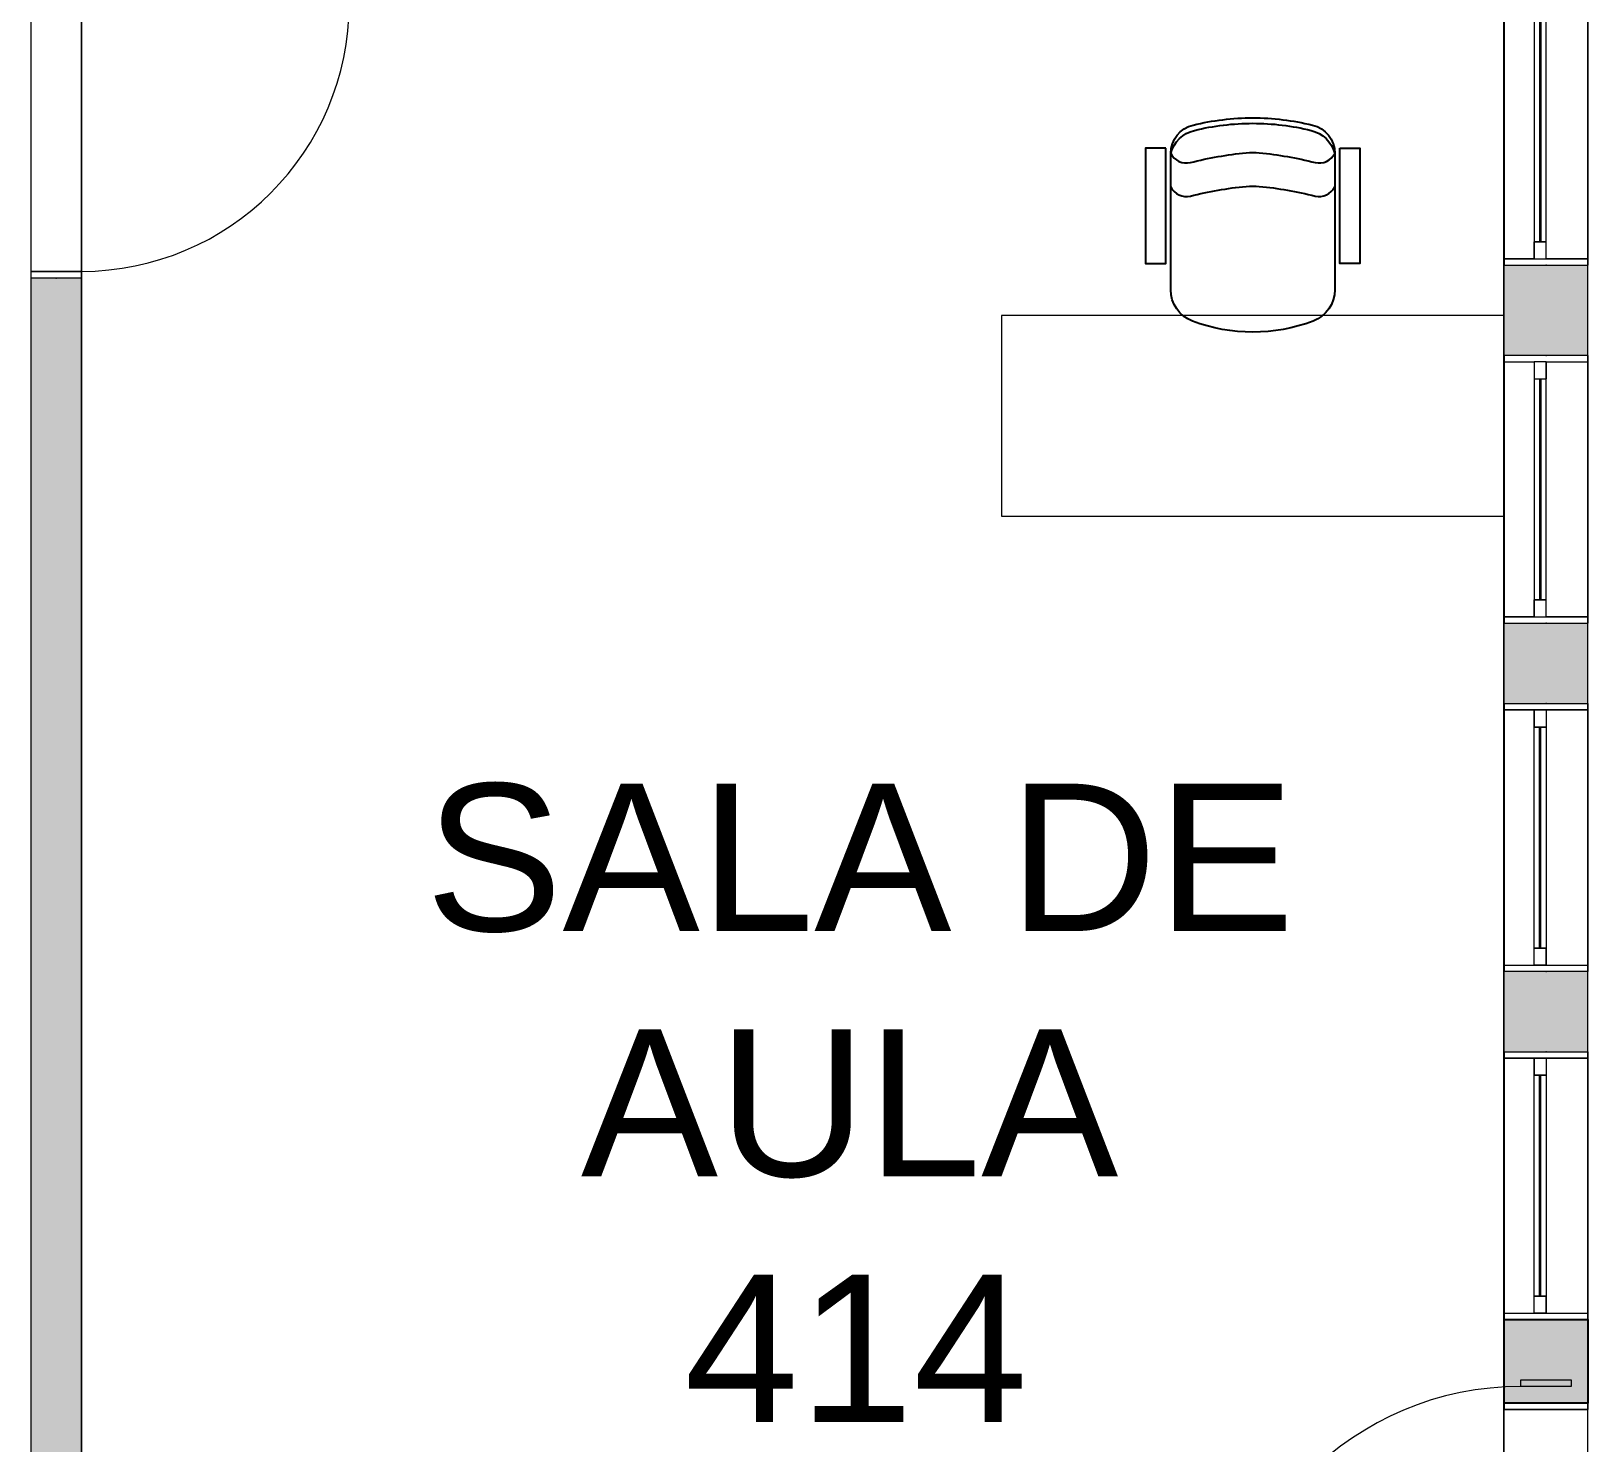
# Model space of a CAD drawing. Header units: metres. Extents: x 512 to 829, y -209 to 245.
# Drawn here: x 752.796 to 757.446, y -90.218 to -86 of the extents above; entities that cross this region are included whole.
import ezdxf

# ---------------------------------------------------------------- set-up
doc = ezdxf.new("R2010")
doc.units = ezdxf.units.M
doc.header["$LTSCALE"] = 0.508
doc.set_wipeout_variables(frame=1)
doc.header["$PDSIZE"] = -2
for name, color, linetype, lineweight in [('AMB-NOVOS', 10, 'Continuous', 15), ('CONTORNO', 7, 'Continuous', 15), ('None', 7, 'Continuous', 5), ('NãoImprimir', 7, 'Continuous', 5), ('Peitoris', 2, 'Continuous', 5), ('Telhado-Princ', 7, 'Continuous', 5)]:
    doc.layers.add(name, color=color, linetype=linetype, lineweight=lineweight)
doc.layers.add('ARQ-MOB', color=250, linetype='Continuous')
doc.layers.add('ARQ-MOB-CAD', color=250, linetype='Continuous')

# ---------------------------------------------------------------- blocks, each defined once
blk = doc.blocks.new('Grupo-1130')
at = {"color": 7, "linetype": 'Continuous', "lineweight": 5}
for points in [[(-0.4, 0.125), (-0.38095, 0.125), (-0.38095, -0.125), (-0.4, -0.125)], [(0.38095, 0.125), (0.4, 0.125), (0.4, -0.125), (0.38095, -0.125)]]:
    blk.add_wipeout(points, dxfattribs=at).dxf.layer = 'None'
at = {"layer": 'None', "color": 7, "linetype": 'Continuous', "lineweight": 5}
for points in [[(-0.4, 0.125), (-0.38095, 0.125), (-0.38095, -0.125), (-0.4, -0.125)], [(0.38095, 0.125), (0.4, 0.125), (0.4, -0.125), (0.38095, -0.125)]]:
    blk.add_lwpolyline(points, close=True, dxfattribs=at)
blk = doc.blocks.new('Grupo-1131')
at = {"layer": 'None', "color": 7}
blk.add_blockref('Grupo-1130', (0, 0), dxfattribs=at)
at = {"layer": 'None', "color": 7, "linetype": 'Continuous', "lineweight": 5}
for p, q in [((-0.4, 0.125), (-0.38095, 0.125)), ((-0.38095, 0.125), (-0.38095, -0.125)), ((0.4, 0.125), (0.38095, 0.125)), ((0.38095, 0.125), (0.38095, -0.125)), ((-0.4, -0.125), (-0.38095, -0.125)), ((0.4, -0.125), (0.38095, -0.125))]:
    blk.add_line(p, q, dxfattribs=at)
blk = doc.blocks.new('Grupo-1132')
at = {"layer": 'None', "color": 7, "linetype": 'Continuous', "lineweight": 5}
for p, q in [((-0.38095, 0.034925), (-0.38095, 0)), ((0.38095, 0.034925), (0.38095, 0))]:
    blk.add_line(p, q, dxfattribs=at)
blk = doc.blocks.new('Grupo-1133')
at = {"color": 7, "linetype": 'Continuous', "lineweight": 5}
for points in [[(-0.38095, 0.034925), (-0.33015, 0.034925), (-0.33015, 0), (-0.38095, 0)], [(0.33015, 0.034925), (0.38095, 0.034925), (0.38095, 0), (0.33015, 0)]]:
    blk.add_wipeout(points, dxfattribs=at).dxf.layer = 'None'
at = {"layer": 'None', "color": 7, "linetype": 'Continuous', "lineweight": 5}
for points in [[(-0.38095, 0.034925), (-0.33015, 0.034925), (-0.33015, 0), (-0.38095, 0)], [(0.33015, 0.034925), (0.38095, 0.034925), (0.38095, 0), (0.33015, 0)]]:
    blk.add_lwpolyline(points, close=True, dxfattribs=at)
blk = doc.blocks.new('Grupo-1134')
at = {"layer": 'None', "color": 7}
blk.add_blockref('Grupo-1132', (0, 0), dxfattribs=at)
at = {"color": 7, "linetype": 'Continuous', "lineweight": 5}
blk.add_wipeout([(-0.33015, 0.034925), (0.33015, 0.034925), (0.33015, 0), (-0.33015, 0)], dxfattribs=at).dxf.layer = 'None'
at = {"layer": 'None', "color": 7, "linetype": 'Continuous', "lineweight": 5}
blk.add_lwpolyline([(-0.33015, 0.034925), (0.33015, 0.034925), (0.33015, 0), (-0.33015, 0)], close=True, dxfattribs=at)
at = {"layer": 'None', "color": 7}
blk.add_blockref('Grupo-1133', (0, 0), dxfattribs=at)
at = {"layer": 'None', "color": 7, "linetype": 'Continuous', "lineweight": 5}
for p, q in [((-0.38095, 0.034925), (-0.33015, 0.034925)), ((-0.38095, 0), (-0.33015, 0)), ((-0.33015, 0.034925), (-0.33015, 0)), ((0.38095, 0.034925), (0.33015, 0.034925)), ((0.33015, 0.034925), (0.33015, 0)), ((0.38095, 0), (0.33015, 0))]:
    blk.add_line(p, q, dxfattribs=at)
blk = doc.blocks.new('Grupo-1135')
at = {"color": 7, "linetype": 'Continuous', "lineweight": 9}
blk.add_wipeout([(-0.3301, 0.0181), (0.3301, 0.0181), (0.3301, 0.0168), (-0.3301, 0.0168)], dxfattribs=at).dxf.layer = 'None'
blk = doc.blocks.new('Grupo-1136')
at = {"layer": 'None', "color": 7}
blk.add_blockref('Grupo-1135', (0, 0), dxfattribs=at)
at = {"layer": 'None', "color": 7, "linetype": 'Continuous', "lineweight": 25}
for p, q in [((-0.3301, 0.0181), (0.3301, 0.0181)), ((-0.3301, 0.0168), (0.3301, 0.0168))]:
    blk.add_line(p, q, dxfattribs=at)
blk = doc.blocks.new('Grupo-1137')
at = {"layer": 'None', "color": 7, "linetype": 'Continuous', "lineweight": 20}
for p, q in [((0.4, 0.125), (-0.4, 0.125)), ((0.4, -0.125), (-0.4, -0.125))]:
    blk.add_line(p, q, dxfattribs=at)
blk = doc.blocks.new('Window (2D)-115')
at = {"color": 7, "linetype": 'Continuous', "lineweight": 5}
blk.add_wipeout([(-0.4, 0.125), (0.4, 0.125), (0.4, -0.125), (-0.4, -0.125)], dxfattribs=at).dxf.layer = 'None'
at = {"layer": 'None', "color": 7}
blk.add_blockref('Grupo-1131', (0, 0), dxfattribs=at)
at = {"layer": 'None', "color": 7, "linetype": 'Continuous', "lineweight": 5}
for p, q in [((-0.4, 0.125), (0.4, 0.125)), ((-0.4, -0.125), (0.4, -0.125))]:
    blk.add_line(p, q, dxfattribs=at)
at = {"layer": 'NãoImprimir', "linetype": 'Continuous'}
for p in [(-0.4, 0), (0.4, 0)]:
    blk.add_point(p, dxfattribs=at)
at = {"layer": 'Peitoris'}
blk.add_blockref('Grupo-1134', (0, 0), dxfattribs=at)
blk.add_blockref('Grupo-1136', (0, 0), dxfattribs=at)
at = {"layer": 'Telhado-Princ'}
blk.add_blockref('Grupo-1137', (0, 0), dxfattribs=at)
blk = doc.blocks.new('Grupo-1138')
at = {"color": 7, "linetype": 'Continuous', "lineweight": 5}
for points in [[(-0.4, 0.125), (-0.38095, 0.125), (-0.38095, -0.125), (-0.4, -0.125)], [(0.38095, 0.125), (0.4, 0.125), (0.4, -0.125), (0.38095, -0.125)]]:
    blk.add_wipeout(points, dxfattribs=at).dxf.layer = 'None'
at = {"layer": 'None', "color": 7, "linetype": 'Continuous', "lineweight": 5}
for points in [[(-0.4, 0.125), (-0.38095, 0.125), (-0.38095, -0.125), (-0.4, -0.125)], [(0.38095, 0.125), (0.4, 0.125), (0.4, -0.125), (0.38095, -0.125)]]:
    blk.add_lwpolyline(points, close=True, dxfattribs=at)
blk = doc.blocks.new('Grupo-1139')
at = {"layer": 'None', "color": 7}
blk.add_blockref('Grupo-1138', (0, 0), dxfattribs=at)
at = {"layer": 'None', "color": 7, "linetype": 'Continuous', "lineweight": 5}
for p, q in [((-0.4, 0.125), (-0.38095, 0.125)), ((-0.38095, 0.125), (-0.38095, -0.125)), ((0.4, 0.125), (0.38095, 0.125)), ((0.38095, 0.125), (0.38095, -0.125)), ((-0.4, -0.125), (-0.38095, -0.125)), ((0.4, -0.125), (0.38095, -0.125))]:
    blk.add_line(p, q, dxfattribs=at)
blk = doc.blocks.new('Grupo-1140')
at = {"layer": 'None', "color": 7, "linetype": 'Continuous', "lineweight": 5}
for p, q in [((-0.38095, 0.034925), (-0.38095, 0)), ((0.38095, 0.034925), (0.38095, 0))]:
    blk.add_line(p, q, dxfattribs=at)
blk = doc.blocks.new('Grupo-1141')
at = {"color": 7, "linetype": 'Continuous', "lineweight": 5}
for points in [[(-0.38095, 0.034925), (-0.33015, 0.034925), (-0.33015, 0), (-0.38095, 0)], [(0.33015, 0.034925), (0.38095, 0.034925), (0.38095, 0), (0.33015, 0)]]:
    blk.add_wipeout(points, dxfattribs=at).dxf.layer = 'None'
at = {"layer": 'None', "color": 7, "linetype": 'Continuous', "lineweight": 5}
for points in [[(-0.38095, 0.034925), (-0.33015, 0.034925), (-0.33015, 0), (-0.38095, 0)], [(0.33015, 0.034925), (0.38095, 0.034925), (0.38095, 0), (0.33015, 0)]]:
    blk.add_lwpolyline(points, close=True, dxfattribs=at)
blk = doc.blocks.new('Grupo-1142')
at = {"layer": 'None', "color": 7}
blk.add_blockref('Grupo-1140', (0, 0), dxfattribs=at)
at = {"color": 7, "linetype": 'Continuous', "lineweight": 5}
blk.add_wipeout([(-0.33015, 0.034925), (0.33015, 0.034925), (0.33015, 0), (-0.33015, 0)], dxfattribs=at).dxf.layer = 'None'
at = {"layer": 'None', "color": 7, "linetype": 'Continuous', "lineweight": 5}
blk.add_lwpolyline([(-0.33015, 0.034925), (0.33015, 0.034925), (0.33015, 0), (-0.33015, 0)], close=True, dxfattribs=at)
at = {"layer": 'None', "color": 7}
blk.add_blockref('Grupo-1141', (0, 0), dxfattribs=at)
at = {"layer": 'None', "color": 7, "linetype": 'Continuous', "lineweight": 5}
for p, q in [((-0.38095, 0.034925), (-0.33015, 0.034925)), ((-0.38095, 0), (-0.33015, 0)), ((-0.33015, 0.034925), (-0.33015, 0)), ((0.38095, 0.034925), (0.33015, 0.034925)), ((0.33015, 0.034925), (0.33015, 0)), ((0.38095, 0), (0.33015, 0))]:
    blk.add_line(p, q, dxfattribs=at)
blk = doc.blocks.new('Grupo-1143')
at = {"color": 7, "linetype": 'Continuous', "lineweight": 9}
blk.add_wipeout([(-0.3301, 0.0181), (0.3301, 0.0181), (0.3301, 0.0168), (-0.3301, 0.0168)], dxfattribs=at).dxf.layer = 'None'
blk = doc.blocks.new('Grupo-1144')
at = {"layer": 'None', "color": 7}
blk.add_blockref('Grupo-1143', (0, 0), dxfattribs=at)
at = {"layer": 'None', "color": 7, "linetype": 'Continuous', "lineweight": 25}
for p, q in [((-0.3301, 0.0181), (0.3301, 0.0181)), ((-0.3301, 0.0168), (0.3301, 0.0168))]:
    blk.add_line(p, q, dxfattribs=at)
blk = doc.blocks.new('Grupo-1145')
at = {"layer": 'None', "color": 7, "linetype": 'Continuous', "lineweight": 20}
for p, q in [((0.4, 0.125), (-0.4, 0.125)), ((0.4, -0.125), (-0.4, -0.125))]:
    blk.add_line(p, q, dxfattribs=at)
blk = doc.blocks.new('Window (2D)-116')
at = {"color": 7, "linetype": 'Continuous', "lineweight": 5}
blk.add_wipeout([(-0.4, 0.125), (0.4, 0.125), (0.4, -0.125), (-0.4, -0.125)], dxfattribs=at).dxf.layer = 'None'
at = {"layer": 'None', "color": 7}
blk.add_blockref('Grupo-1139', (0, 0), dxfattribs=at)
at = {"layer": 'None', "color": 7, "linetype": 'Continuous', "lineweight": 5}
for p, q in [((-0.4, 0.125), (0.4, 0.125)), ((-0.4, -0.125), (0.4, -0.125))]:
    blk.add_line(p, q, dxfattribs=at)
at = {"layer": 'NãoImprimir', "linetype": 'Continuous'}
for p in [(-0.4, 0), (0.4, 0)]:
    blk.add_point(p, dxfattribs=at)
at = {"layer": 'Peitoris'}
blk.add_blockref('Grupo-1142', (0, 0), dxfattribs=at)
blk.add_blockref('Grupo-1144', (0, 0), dxfattribs=at)
at = {"layer": 'Telhado-Princ'}
blk.add_blockref('Grupo-1145', (0, 0), dxfattribs=at)
blk = doc.blocks.new('Grupo-1146')
at = {"color": 7, "linetype": 'Continuous', "lineweight": 5}
for points in [[(-0.4, 0.125), (-0.38095, 0.125), (-0.38095, -0.125), (-0.4, -0.125)], [(0.38095, 0.125), (0.4, 0.125), (0.4, -0.125), (0.38095, -0.125)]]:
    blk.add_wipeout(points, dxfattribs=at).dxf.layer = 'None'
at = {"layer": 'None', "color": 7, "linetype": 'Continuous', "lineweight": 5}
for points in [[(-0.4, 0.125), (-0.38095, 0.125), (-0.38095, -0.125), (-0.4, -0.125)], [(0.38095, 0.125), (0.4, 0.125), (0.4, -0.125), (0.38095, -0.125)]]:
    blk.add_lwpolyline(points, close=True, dxfattribs=at)
blk = doc.blocks.new('Grupo-1147')
at = {"layer": 'None', "color": 7}
blk.add_blockref('Grupo-1146', (0, 0), dxfattribs=at)
at = {"layer": 'None', "color": 7, "linetype": 'Continuous', "lineweight": 5}
for p, q in [((-0.4, 0.125), (-0.38095, 0.125)), ((-0.38095, 0.125), (-0.38095, -0.125)), ((0.4, 0.125), (0.38095, 0.125)), ((0.38095, 0.125), (0.38095, -0.125)), ((-0.4, -0.125), (-0.38095, -0.125)), ((0.4, -0.125), (0.38095, -0.125))]:
    blk.add_line(p, q, dxfattribs=at)
blk = doc.blocks.new('Grupo-1148')
at = {"layer": 'None', "color": 7, "linetype": 'Continuous', "lineweight": 5}
for p, q in [((-0.38095, 0.034925), (-0.38095, 0)), ((0.38095, 0.034925), (0.38095, 0))]:
    blk.add_line(p, q, dxfattribs=at)
blk = doc.blocks.new('Grupo-1149')
at = {"color": 7, "linetype": 'Continuous', "lineweight": 5}
for points in [[(-0.38095, 0.034925), (-0.33015, 0.034925), (-0.33015, 0), (-0.38095, 0)], [(0.33015, 0.034925), (0.38095, 0.034925), (0.38095, 0), (0.33015, 0)]]:
    blk.add_wipeout(points, dxfattribs=at).dxf.layer = 'None'
at = {"layer": 'None', "color": 7, "linetype": 'Continuous', "lineweight": 5}
for points in [[(-0.38095, 0.034925), (-0.33015, 0.034925), (-0.33015, 0), (-0.38095, 0)], [(0.33015, 0.034925), (0.38095, 0.034925), (0.38095, 0), (0.33015, 0)]]:
    blk.add_lwpolyline(points, close=True, dxfattribs=at)
blk = doc.blocks.new('Grupo-1150')
at = {"layer": 'None', "color": 7}
blk.add_blockref('Grupo-1148', (0, 0), dxfattribs=at)
at = {"color": 7, "linetype": 'Continuous', "lineweight": 5}
blk.add_wipeout([(-0.33015, 0.034925), (0.33015, 0.034925), (0.33015, 0), (-0.33015, 0)], dxfattribs=at).dxf.layer = 'None'
at = {"layer": 'None', "color": 7, "linetype": 'Continuous', "lineweight": 5}
blk.add_lwpolyline([(-0.33015, 0.034925), (0.33015, 0.034925), (0.33015, 0), (-0.33015, 0)], close=True, dxfattribs=at)
at = {"layer": 'None', "color": 7}
blk.add_blockref('Grupo-1149', (0, 0), dxfattribs=at)
at = {"layer": 'None', "color": 7, "linetype": 'Continuous', "lineweight": 5}
for p, q in [((-0.38095, 0.034925), (-0.33015, 0.034925)), ((-0.38095, 0), (-0.33015, 0)), ((-0.33015, 0.034925), (-0.33015, 0)), ((0.38095, 0.034925), (0.33015, 0.034925)), ((0.33015, 0.034925), (0.33015, 0)), ((0.38095, 0), (0.33015, 0))]:
    blk.add_line(p, q, dxfattribs=at)
blk = doc.blocks.new('Grupo-1151')
at = {"color": 7, "linetype": 'Continuous', "lineweight": 9}
blk.add_wipeout([(-0.3301, 0.0181), (0.3301, 0.0181), (0.3301, 0.0168), (-0.3301, 0.0168)], dxfattribs=at).dxf.layer = 'None'
blk = doc.blocks.new('Grupo-1152')
at = {"layer": 'None', "color": 7}
blk.add_blockref('Grupo-1151', (0, 0), dxfattribs=at)
at = {"layer": 'None', "color": 7, "linetype": 'Continuous', "lineweight": 25}
for p, q in [((-0.3301, 0.0181), (0.3301, 0.0181)), ((-0.3301, 0.0168), (0.3301, 0.0168))]:
    blk.add_line(p, q, dxfattribs=at)
blk = doc.blocks.new('Grupo-1153')
at = {"layer": 'None', "color": 7, "linetype": 'Continuous', "lineweight": 20}
for p, q in [((0.4, 0.125), (-0.4, 0.125)), ((0.4, -0.125), (-0.4, -0.125))]:
    blk.add_line(p, q, dxfattribs=at)
blk = doc.blocks.new('Window (2D)-117')
at = {"color": 7, "linetype": 'Continuous', "lineweight": 5}
blk.add_wipeout([(-0.4, 0.125), (0.4, 0.125), (0.4, -0.125), (-0.4, -0.125)], dxfattribs=at).dxf.layer = 'None'
at = {"layer": 'None', "color": 7}
blk.add_blockref('Grupo-1147', (0, 0), dxfattribs=at)
at = {"layer": 'None', "color": 7, "linetype": 'Continuous', "lineweight": 5}
for p, q in [((-0.4, 0.125), (0.4, 0.125)), ((-0.4, -0.125), (0.4, -0.125))]:
    blk.add_line(p, q, dxfattribs=at)
at = {"layer": 'NãoImprimir', "linetype": 'Continuous'}
for p in [(-0.4, 0), (0.4, 0)]:
    blk.add_point(p, dxfattribs=at)
at = {"layer": 'Peitoris'}
blk.add_blockref('Grupo-1150', (0, 0), dxfattribs=at)
blk.add_blockref('Grupo-1152', (0, 0), dxfattribs=at)
at = {"layer": 'Telhado-Princ'}
blk.add_blockref('Grupo-1153', (0, 0), dxfattribs=at)
blk = doc.blocks.new('Grupo-1154')
at = {"color": 7, "linetype": 'Continuous', "lineweight": 5}
for points in [[(-0.4, 0.125), (-0.38095, 0.125), (-0.38095, -0.125), (-0.4, -0.125)], [(0.38095, 0.125), (0.4, 0.125), (0.4, -0.125), (0.38095, -0.125)]]:
    blk.add_wipeout(points, dxfattribs=at).dxf.layer = 'None'
at = {"layer": 'None', "color": 7, "linetype": 'Continuous', "lineweight": 5}
for points in [[(-0.4, 0.125), (-0.38095, 0.125), (-0.38095, -0.125), (-0.4, -0.125)], [(0.38095, 0.125), (0.4, 0.125), (0.4, -0.125), (0.38095, -0.125)]]:
    blk.add_lwpolyline(points, close=True, dxfattribs=at)
blk = doc.blocks.new('Grupo-1155')
at = {"layer": 'None', "color": 7}
blk.add_blockref('Grupo-1154', (0, 0), dxfattribs=at)
at = {"layer": 'None', "color": 7, "linetype": 'Continuous', "lineweight": 5}
for p, q in [((-0.4, 0.125), (-0.38095, 0.125)), ((-0.38095, 0.125), (-0.38095, -0.125)), ((0.4, 0.125), (0.38095, 0.125)), ((0.38095, 0.125), (0.38095, -0.125)), ((-0.4, -0.125), (-0.38095, -0.125)), ((0.4, -0.125), (0.38095, -0.125))]:
    blk.add_line(p, q, dxfattribs=at)
blk = doc.blocks.new('Grupo-1156')
at = {"layer": 'None', "color": 7, "linetype": 'Continuous', "lineweight": 5}
for p, q in [((-0.38095, 0.034925), (-0.38095, 0)), ((0.38095, 0.034925), (0.38095, 0))]:
    blk.add_line(p, q, dxfattribs=at)
blk = doc.blocks.new('Grupo-1157')
at = {"color": 7, "linetype": 'Continuous', "lineweight": 5}
for points in [[(-0.38095, 0.034925), (-0.33015, 0.034925), (-0.33015, 0), (-0.38095, 0)], [(0.33015, 0.034925), (0.38095, 0.034925), (0.38095, 0), (0.33015, 0)]]:
    blk.add_wipeout(points, dxfattribs=at).dxf.layer = 'None'
at = {"layer": 'None', "color": 7, "linetype": 'Continuous', "lineweight": 5}
for points in [[(-0.38095, 0.034925), (-0.33015, 0.034925), (-0.33015, 0), (-0.38095, 0)], [(0.33015, 0.034925), (0.38095, 0.034925), (0.38095, 0), (0.33015, 0)]]:
    blk.add_lwpolyline(points, close=True, dxfattribs=at)
blk = doc.blocks.new('Grupo-1158')
at = {"layer": 'None', "color": 7}
blk.add_blockref('Grupo-1156', (0, 0), dxfattribs=at)
at = {"color": 7, "linetype": 'Continuous', "lineweight": 5}
blk.add_wipeout([(-0.33015, 0.034925), (0.33015, 0.034925), (0.33015, 0), (-0.33015, 0)], dxfattribs=at).dxf.layer = 'None'
at = {"layer": 'None', "color": 7, "linetype": 'Continuous', "lineweight": 5}
blk.add_lwpolyline([(-0.33015, 0.034925), (0.33015, 0.034925), (0.33015, 0), (-0.33015, 0)], close=True, dxfattribs=at)
at = {"layer": 'None', "color": 7}
blk.add_blockref('Grupo-1157', (0, 0), dxfattribs=at)
at = {"layer": 'None', "color": 7, "linetype": 'Continuous', "lineweight": 5}
for p, q in [((-0.38095, 0.034925), (-0.33015, 0.034925)), ((-0.38095, 0), (-0.33015, 0)), ((-0.33015, 0.034925), (-0.33015, 0)), ((0.38095, 0.034925), (0.33015, 0.034925)), ((0.33015, 0.034925), (0.33015, 0)), ((0.38095, 0), (0.33015, 0))]:
    blk.add_line(p, q, dxfattribs=at)
blk = doc.blocks.new('Grupo-1159')
at = {"color": 7, "linetype": 'Continuous', "lineweight": 9}
blk.add_wipeout([(-0.3301, 0.0181), (0.3301, 0.0181), (0.3301, 0.0168), (-0.3301, 0.0168)], dxfattribs=at).dxf.layer = 'None'
blk = doc.blocks.new('Grupo-1160')
at = {"layer": 'None', "color": 7}
blk.add_blockref('Grupo-1159', (0, 0), dxfattribs=at)
at = {"layer": 'None', "color": 7, "linetype": 'Continuous', "lineweight": 25}
for p, q in [((-0.3301, 0.0181), (0.3301, 0.0181)), ((-0.3301, 0.0168), (0.3301, 0.0168))]:
    blk.add_line(p, q, dxfattribs=at)
blk = doc.blocks.new('Grupo-1161')
at = {"layer": 'None', "color": 7, "linetype": 'Continuous', "lineweight": 20}
for p, q in [((0.4, 0.125), (-0.4, 0.125)), ((0.4, -0.125), (-0.4, -0.125))]:
    blk.add_line(p, q, dxfattribs=at)
blk = doc.blocks.new('Window (2D)-118')
at = {"color": 7, "linetype": 'Continuous', "lineweight": 5}
blk.add_wipeout([(-0.4, 0.125), (0.4, 0.125), (0.4, -0.125), (-0.4, -0.125)], dxfattribs=at).dxf.layer = 'None'
at = {"layer": 'None', "color": 7}
blk.add_blockref('Grupo-1155', (0, 0), dxfattribs=at)
at = {"layer": 'None', "color": 7, "linetype": 'Continuous', "lineweight": 5}
for p, q in [((-0.4, 0.125), (0.4, 0.125)), ((-0.4, -0.125), (0.4, -0.125))]:
    blk.add_line(p, q, dxfattribs=at)
at = {"layer": 'NãoImprimir', "linetype": 'Continuous'}
for p in [(-0.4, 0), (0.4, 0)]:
    blk.add_point(p, dxfattribs=at)
at = {"layer": 'Peitoris'}
blk.add_blockref('Grupo-1158', (0, 0), dxfattribs=at)
blk.add_blockref('Grupo-1160', (0, 0), dxfattribs=at)
at = {"layer": 'Telhado-Princ'}
blk.add_blockref('Grupo-1161', (0, 0), dxfattribs=at)
blk = doc.blocks.new('Grupo-1162')
at = {"color": 7, "linetype": 'Continuous', "lineweight": 5}
for points in [[(-0.4, 0.125), (-0.38095, 0.125), (-0.38095, -0.125), (-0.4, -0.125)], [(0.38095, 0.125), (0.4, 0.125), (0.4, -0.125), (0.38095, -0.125)]]:
    blk.add_wipeout(points, dxfattribs=at).dxf.layer = 'None'
at = {"layer": 'None', "color": 7, "linetype": 'Continuous', "lineweight": 5}
for points in [[(-0.4, 0.125), (-0.38095, 0.125), (-0.38095, -0.125), (-0.4, -0.125)], [(0.38095, 0.125), (0.4, 0.125), (0.4, -0.125), (0.38095, -0.125)]]:
    blk.add_lwpolyline(points, close=True, dxfattribs=at)
blk = doc.blocks.new('Grupo-1163')
at = {"layer": 'None', "color": 7}
blk.add_blockref('Grupo-1162', (0, 0), dxfattribs=at)
at = {"layer": 'None', "color": 7, "linetype": 'Continuous', "lineweight": 5}
for p, q in [((-0.4, 0.125), (-0.38095, 0.125)), ((-0.38095, 0.125), (-0.38095, -0.125)), ((0.4, 0.125), (0.38095, 0.125)), ((0.38095, 0.125), (0.38095, -0.125)), ((-0.4, -0.125), (-0.38095, -0.125)), ((0.4, -0.125), (0.38095, -0.125))]:
    blk.add_line(p, q, dxfattribs=at)
blk = doc.blocks.new('Grupo-1166')
at = {"layer": 'CONTORNO', "color": 7, "linetype": 'Continuous', "lineweight": 5}
for points in [[(-0.47, 0.075), (-0.45, 0.075), (-0.45, -0.075), (-0.47, -0.075)], [(0.45, 0.075), (0.47, 0.075), (0.47, -0.075), (0.45, -0.075)]]:
    blk.add_lwpolyline(points, close=True, dxfattribs=at)
blk = doc.blocks.new('Grupo-1168')
at = {"layer": 'CONTORNO', "color": 7, "linetype": 'Continuous', "lineweight": 5}
blk.add_arc((-0.45, 0.075), 0.9, 0, 90, dxfattribs=at)
blk = doc.blocks.new('Grupo-1169')
at = {"layer": 'CONTORNO', "color": 7, "linetype": 'Continuous', "lineweight": 5}
blk.add_lwpolyline([(-0.45, 0.075), (-0.45, 0.975), (-0.415, 0.975), (-0.415, 0.075)], close=True, dxfattribs=at)
blk = doc.blocks.new('Window (2D)-119')
at = {"color": 7, "linetype": 'Continuous', "lineweight": 5}
blk.add_wipeout([(-0.4, 0.125), (0.4, 0.125), (0.4, -0.125), (-0.4, -0.125)], dxfattribs=at).dxf.layer = 'None'
at = {"layer": 'None', "color": 7}
blk.add_blockref('Grupo-1163', (0, 0), dxfattribs=at)
at = {"layer": 'None', "color": 7, "linetype": 'Continuous', "lineweight": 5}
for p, q in [((-0.4, 0.125), (0.4, 0.125)), ((-0.4, -0.125), (0.4, -0.125))]:
    blk.add_line(p, q, dxfattribs=at)
at = {"layer": 'NãoImprimir', "linetype": 'Continuous'}
for p in [(-0.4, 0), (0.4, 0)]:
    blk.add_point(p, dxfattribs=at)
at = {"layer": 'Peitoris'}
for name in ['Grupo-1168', 'Grupo-1166']:
    blk.add_blockref(name, (0, 0), dxfattribs=at)
at = {"layer": 'Telhado-Princ'}
blk.add_blockref('Grupo-1169', (0, 0), dxfattribs=at)
blk = doc.blocks.new('Grupo-1383')
at = {"layer": 'None', "color": 7, "linetype": 'Continuous', "lineweight": 5}
for p, q in [((-0.42, 0.075), (-0.42, -0.075)), ((0.42, 0.075), (0.42, -0.075))]:
    blk.add_line(p, q, dxfattribs=at)
blk = doc.blocks.new('Grupo-1384')
at = {"color": 7, "linetype": 'Continuous', "lineweight": 5}
for points in [[(-0.42, 0.075), (-0.4, 0.075), (-0.4, -0.075), (-0.42, -0.075)], [(0.4, 0.075), (0.42, 0.075), (0.42, -0.075), (0.4, -0.075)]]:
    blk.add_wipeout(points, dxfattribs=at).dxf.layer = 'None'
at = {"layer": 'None', "color": 7, "linetype": 'Continuous', "lineweight": 5}
for points in [[(-0.42, 0.075), (-0.4, 0.075), (-0.4, -0.075), (-0.42, -0.075)], [(0.4, 0.075), (0.42, 0.075), (0.42, -0.075), (0.4, -0.075)]]:
    blk.add_lwpolyline(points, close=True, dxfattribs=at)
blk = doc.blocks.new('Grupo-1385')
at = {"layer": 'None', "color": 7}
blk.add_blockref('Grupo-1383', (0, 0), dxfattribs=at)
blk.add_blockref('Grupo-1384', (0, 0), dxfattribs=at)
at = {"layer": 'None', "color": 7, "linetype": 'Continuous', "lineweight": 5}
for p, q in [((-0.42, 0.075), (-0.4, 0.075)), ((-0.4, 0.075), (-0.4, -0.075)), ((0.42, 0.075), (0.4, 0.075)), ((0.4, 0.075), (0.4, -0.075)), ((-0.42, -0.075), (-0.4, -0.075)), ((0.42, -0.075), (0.4, -0.075))]:
    blk.add_line(p, q, dxfattribs=at)
blk = doc.blocks.new('Grupo-1386')
at = {"layer": 'None', "color": 7, "linetype": 'Continuous', "lineweight": 5}
blk.add_arc((-0.4, 0.075), 0.8, 0, 90, dxfattribs=at)
blk = doc.blocks.new('Grupo-1387')
at = {"color": 7, "linetype": 'Continuous', "lineweight": 5}
blk.add_wipeout([(-0.4, 0.075), (-0.4, 0.875), (-0.365, 0.875), (-0.365, 0.075)], dxfattribs=at).dxf.layer = 'None'
at = {"layer": 'None', "color": 7, "linetype": 'Continuous', "lineweight": 5}
blk.add_lwpolyline([(-0.4, 0.075), (-0.4, 0.875), (-0.365, 0.875), (-0.365, 0.075)], close=True, dxfattribs=at)
blk = doc.blocks.new('Grupo-1388')
at = {"layer": 'None', "color": 7}
blk.add_blockref('Grupo-1387', (0, 0), dxfattribs=at)
at = {"layer": 'None', "color": 7, "linetype": 'Continuous', "lineweight": 5}
for p, q in [((-0.4, 0.075), (-0.4, 0.875)), ((-0.4, 0.875), (-0.365, 0.875)), ((-0.365, 0.075), (-0.365, 0.875)), ((-0.4, 0.075), (-0.365, 0.075))]:
    blk.add_line(p, q, dxfattribs=at)
blk = doc.blocks.new('Grupo-1389')
at = {"layer": 'Peitoris', "color": 7}
blk.add_blockref('Grupo-1388', (0, 0), dxfattribs=at)
blk = doc.blocks.new('Grupo-1390')
at = {"layer": 'None', "color": 7, "linetype": 'Continuous', "lineweight": 5}
for p, q in [((0.42, 0.075), (-0.42, 0.075)), ((0.42, -0.075), (-0.42, -0.075))]:
    blk.add_line(p, q, dxfattribs=at)
blk = doc.blocks.new('Door (2D)-31')
at = {"layer": 'None', "color": 7}
blk.add_blockref('Grupo-1385', (0, 0), dxfattribs=at)
at = {"layer": 'NãoImprimir', "color": 7, "linetype": 'Continuous', "lineweight": 5}
for p in [(-0.42, 0), (0.42, 0)]:
    blk.add_point(p, dxfattribs=at)
at = {"layer": 'Peitoris', "color": 7}
blk.add_blockref('Grupo-1386', (0, 0), dxfattribs=at)
at = {"layer": 'None', "color": 7}
blk.add_blockref('Grupo-1389', (0, 0), dxfattribs=at)
at = {"layer": 'Telhado-Princ', "color": 7}
blk.add_blockref('Grupo-1390', (0, 0), dxfattribs=at)
blk = doc.blocks.new('35S66S7401')
at = {"layer": 'ARQ-MOB-CAD'}
blk.add_lwpolyline([(-0.1801, 0.0827, 0.181476), (0.1801, 0.0827, 0.312558), (0.245, 0.1763), (0.245, 0.5838, 0.34754), (0.178, 0.6685, 0.059745), (0, 0.69, 0.059745), (-0.178, 0.6685, 0.34754), (-0.245, 0.5838), (-0.245, 0.1763, 0.312558)], format="xyb", close=True, dxfattribs=at)
for points in [[(0.245, 0.5838, 0.272556), (0.1742, 0.6526, 0.059776), (0, 0.6737, 0.059776), (-0.1742, 0.6526, 0.272556), (-0.245, 0.5838, 0.278118)], [(0.245, 0.5838, -0.342833), (0.1863, 0.5565, 0.037263), (0.0196, 0.5856, 0.049093), (-0.0196, 0.5856, 0.037263), (-0.1863, 0.5565, -0.342833), (-0.245, 0.5838)], [(0.245, 0.4836, -0.342833), (0.1863, 0.4564, 0.037263), (0.0196, 0.4854, 0.049093), (-0.0196, 0.4854, 0.037263), (-0.1863, 0.4564, -0.342833), (-0.245, 0.4836)]]:
    blk.add_lwpolyline(points, format="xyb", dxfattribs=at)
for points in [[(-0.26, 0.5994), (-0.32, 0.5994), (-0.32, 0.2544), (-0.26, 0.2544)], [(0.26, 0.5994), (0.32, 0.5994), (0.32, 0.2544), (0.26, 0.2544)]]:
    blk.add_lwpolyline(points, close=True, dxfattribs=at)

msp = doc.modelspace()

# ---------------------------------------------------------------- linework, layer by layer
at = {"layer": 'None', "color": 7, "linetype": 'Continuous', "lineweight": 18}
for p, q in [((757.1955, -86.9692), (757.1955, -86.6992)), ((757.4455, -86.9692), (757.4455, -86.6992)), ((752.7955, -93.2078), (752.7955, -86.7378)), ((752.9455, -93.2078), (752.9455, -86.7378)), ((757.1955, -88.0092), (757.1955, -87.7692)), ((757.4455, -88.0092), (757.4455, -87.7692)), ((757.1955, -89.0492), (757.1955, -88.8092)), ((757.4455, -89.0492), (757.4455, -88.8092)), ((757.1955, -90.0992), (757.1955, -89.8492)), ((757.4455, -90.0992), (757.4455, -89.8492))]:
    msp.add_line(p, q, dxfattribs=at)
at = {"layer": 'None', "color": 7, "linetype": 'Continuous', "lineweight": 5}
msp.add_lwpolyline([(752.9455, -85.8492), (752.9455, -94.0992), (757.1945, -94.0992), (757.1945, -85.8492)], close=True, dxfattribs=at)
at = {"layer": 'None', "color": 250, "linetype": 'Continuous'}
for points in [[(757.4455, -86.9692), (757.1955, -86.9692), (757.4455, -86.6992), (757.1955, -86.6992)], [(752.9455, -93.2078), (752.7955, -93.2078), (752.9455, -86.7378), (752.7955, -86.7378)], [(757.4455, -88.0092), (757.1955, -88.0092), (757.4455, -87.7692), (757.1955, -87.7692)], [(757.4455, -89.0492), (757.1955, -89.0492), (757.4455, -88.8092), (757.1955, -88.8092)], [(757.4455, -90.0992), (757.1955, -90.0992), (757.4455, -89.8492), (757.1955, -89.8492)]]:
    msp.add_solid(points, dxfattribs=at)

# ---------------------------------------------------------------- block references
at = {"layer": 'None', "linetype": 'Continuous', "lineweight": 0, "xscale": -1}
msp.add_blockref('35S66S7401', (756.4445, -86.9492), dxfattribs=at)

# ---------------------------------------------------------------- next in the draw order: block references
at = {"layer": 'None', "color": 7}
for name, p, rotation in [('Door (2D)-31', (752.8705, -86.3178), 270), ('Window (2D)-117', (757.3205, -88.4092), 90), ('Window (2D)-118', (757.3205, -89.4492), 90), ('Window (2D)-119', (757.3205, -90.4992), 90)]:
    msp.add_blockref(name, p, dxfattribs=dict(at, rotation=rotation))
at = {"layer": 'None', "color": 7, "xscale": -1, "rotation": 90}
for name, p in [('Window (2D)-115', (757.3205, -86.2992)), ('Window (2D)-116', (757.3205, -87.3692))]:
    msp.add_blockref(name, p, dxfattribs=at)

# ---------------------------------------------------------------- next in the draw order: hatches: boundary and pattern name
at = {"layer": 'None', "linetype": 'Continuous', "lineweight": 0}
msp.add_hatch(color=255, dxfattribs=at).paths.add_polyline_path([(757.1955, -90.0992), (757.1955, -89.8492), (757.4455, -89.8492), (757.4455, -90.0992)])

# ---------------------------------------------------------------- next in the draw order: linework, layer by layer
at = {"layer": 'ARQ-MOB', "linetype": 'Continuous', "lineweight": 0}
msp.add_lwpolyline([(755.6945, -87.4492), (757.1945, -87.4492), (757.1945, -86.8492), (755.6945, -86.8492)], close=True, dxfattribs=at)
at = {"layer": 'None', "color": 7, "linetype": 'Continuous', "lineweight": 25}
msp.add_lwpolyline([(757.1955, -90.0992), (757.1955, -89.8492), (757.4455, -89.8492), (757.4455, -90.0992)], close=True, dxfattribs=at)

# ---------------------------------------------------------------- next in the draw order: texts
at = {"layer": 'AMB-NOVOS', "linetype": 'Continuous', "lineweight": 0, "insert": (753.9519, -88.2484), "char_height": 0.44, "attachment_point": 1}
msp.add_mtext_dynamic_manual_height_columns('\\pi0.02107;{\\fArial|b0|i0|c0|p34;SALA DE \\P\\pi0.48568;AULA\\P\\pi0.79497;414}', width=2.577988, gutter_width=1, heights=[0], dxfattribs=at)

doc.saveas('drawing.dxf')
